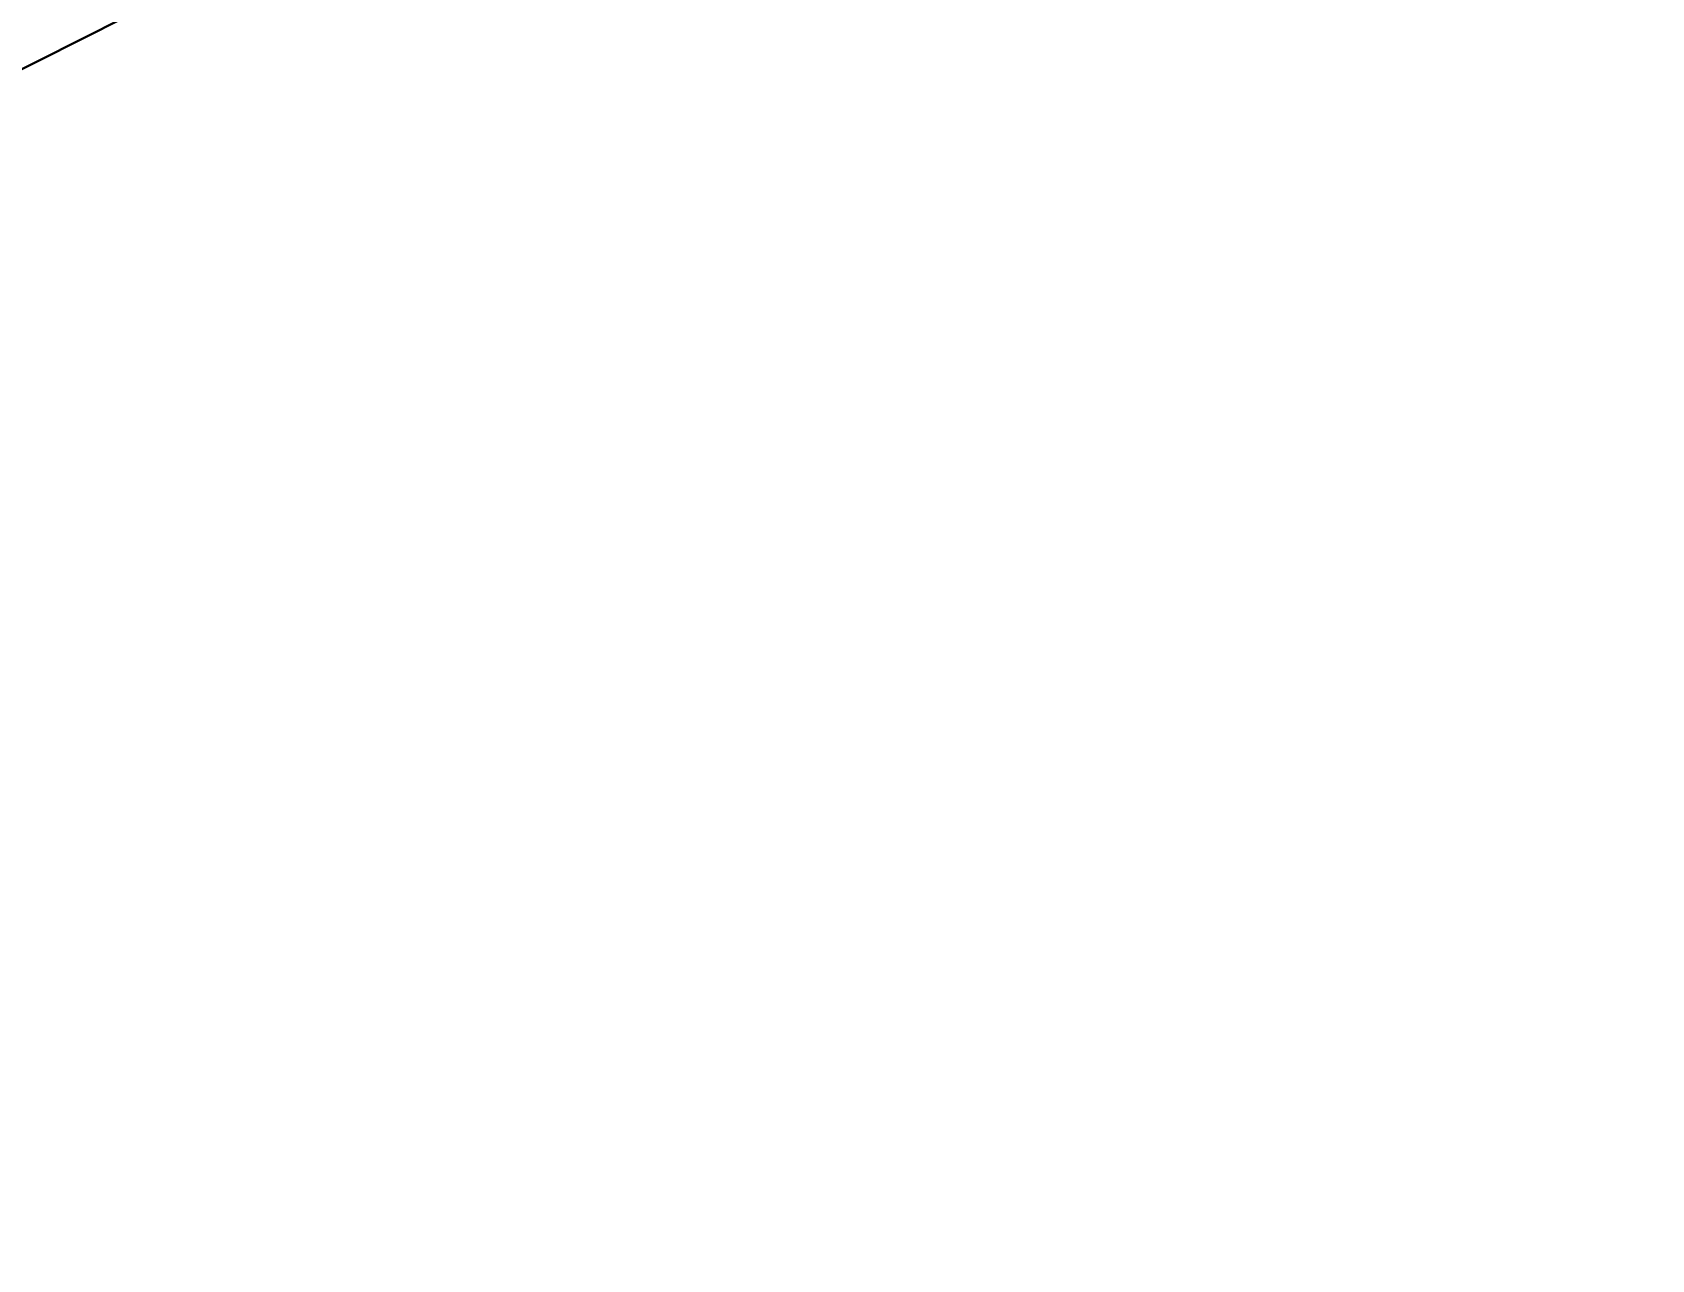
# Model space of a CAD drawing. Header units: metres. Extents: x 2682525 to 2683550, y 1250555 to 1251328.
# Drawn here: x 2683093.136 to 2683097.901, y 1250875.717 to 1250879.327 of the extents above; entities that cross this region are included whole.
import ezdxf

# ---------------------------------------------------------------- set-up
doc = ezdxf.new("R2010")
doc.units = ezdxf.units.M
doc.header["$PDMODE"] = 2
doc.header["$PDSIZE"] = -2
for name, pattern in [('IMPORT-_23_ISO-02 Strichlinie-3', [38.09999999999999, 30.47999999999999, -7.619999999999998]), ('IMPORT-_23_ISO-10 Strichpunktlinie _2_', [46.98999999999999, 30.47999999999999, -7.619999999999998, 1.270000000000001, -7.619999999999998]), ('IMPORT-_25_ISO-10 Strichpunktlinie _2_', [46.98999999999999, 30.47999999999999, -7.619999999999998, 1.270000000000001, -7.619999999999998]), ('IMPORT-_25_VW-01 Strichlinie kurz _2_', [21.165312, 10.580624, -10.584688]), ('Verdeckt 0_75', [1.5, 0.75, -0.75])]:
    doc.linetypes.add(name, pattern=pattern)
for name, color, linetype, lineweight, true_color in [('2458 A U1_dwg-1', 9, 'Continuous', 18, 0x808080), ('_23_000 Linien-Strichpunktlinie kurz 0_10', 9, 'IMPORT-_23_ISO-10 Strichpunktlinie _2_', 18, 0x808080), ('_23_500 Technik-Kanalisation Regenwasser', 9, 'IMPORT-_23_ISO-02 Strichlinie-3', 18, 0x808080), ('_23_Keine', 9, 'Continuous', 18, 0x808080), ('_25_000 Linien-Strichlinie kurz 0_10', 9, 'IMPORT-_25_VW-01 Strichlinie kurz _2_', 18, 0x808080), ('_25_000 Linien-Strichpunktlinie 0_10', 9, 'IMPORT-_25_ISO-10 Strichpunktlinie _2_', 18, 0x808080), ('_25_200 Materialien-Beton', 9, 'Continuous', 18, 0x808080), ('_25_700 Aemter-Feuerpolizei-Fluchtweg', 9, 'IMPORT-_25_VW-01 Strichlinie kurz _2_', 18, 0x808080), ('_25_Keine', 9, 'Continuous', 18, 0x808080), ('Bemassung', 9, 'Continuous', 18, 0x808080)]:
    doc.layers.add(name, color=color, linetype=linetype, lineweight=lineweight, true_color=true_color)
for name, color, linetype, lineweight in [('A-____-____-DIMS', 7, 'Continuous', 9), ('A-DETL-____-MBND', 7, 'Verdeckt 0_75', 18), ('Bemassung-1', 7, 'Continuous', 18)]:
    doc.layers.add(name, color=color, linetype=linetype, lineweight=lineweight)
doc.styles.add('Arial_31', font='arial.ttf', dxfattribs={"width": 0.9, "height": 200})
doc.styles.add('ISOCP_2', font='isocp___.ttf', dxfattribs={"height": 125.8608217592593})
doc.styles.add('ISOCP_3', font='isocp___.ttf', dxfattribs={"height": 75.51649305555554})
doc.styles.add('ISOCP_5', font='isocp___.ttf', dxfattribs={"height": 100.6886574074074})
doc.dimstyles.new('2_0_mm_-_Arial', dxfattribs={"dimscale": 304.8, "dimtxt": 204.051879991394, "dimasz": 0.2460629921259842, "dimexe": 0.3280839895013123, "dimexo": 0.3280840109072179, "dimgap": 0.08202099737532807, "dimtad": 1, "dimdec": 1, "dimlfac": 0.001, "dimrnd": 0.09999999999999999, "dimzin": 0, "dimdsep": 46, "dimtxsty": 'Arial_31', "dimblk1": 'OBLIQUE', "dimblk2": 'OBLIQUE', "dimsah": 1, "dimcen": 0.09, "dimdle": 0.3280839895013123, "dimazin": 0, "dimtfac": 1, "dimtdec": 4, "dimtix": 1, "dimtmove": 0, "dimatfit": 3, "dimfxl": 1, "dimtvp": 1, "dimtfill": 1, "dimtolj": 1, "dimtzin": 0, "dimarcsym": 2})
doc.dimstyles.new('2_0_mm_-_Arial_1', dxfattribs={"dimscale": 304.8, "dimtxt": 204.051879991394, "dimasz": 0.2460629921259842, "dimexe": 0.3280839895013123, "dimexo": 0.3280840109072179, "dimgap": 0.08202099737532807, "dimtad": 1, "dimdec": 1, "dimlfac": 0.001, "dimrnd": 0.09999999999999999, "dimzin": 0, "dimdsep": 46, "dimtxsty": 'Arial_31', "dimblk1": 'OBLIQUE', "dimblk2": 'OBLIQUE', "dimsah": 1, "dimcen": 0.09, "dimdle": 0.3280839895013123, "dimazin": 0, "dimtfac": 1, "dimtdec": 4, "dimtix": 1, "dimtmove": 2, "dimatfit": 3, "dimfxl": 1, "dimtvp": 1, "dimtfill": 1, "dimtolj": 1, "dimtzin": 0, "dimarcsym": 2})
pattern_1 = [(18.233, (0, 0), (18.77292067800844, -56.98752011815572), []), (288.233, (0, 0), (63.31313485127099, 20.85671487326738), [])]

# ---------------------------------------------------------------- blocks, each defined once
blk = doc.blocks.new('2458 A U1_dwg_VW_SLASH-9046326-U01 Bodenplatte')
at = {"layer": 'Bemassung'}
for p, q in [((-70627.76639972752, -24536.79242839315), (-70627.76639972752, -24324.55121745566)), ((-70571.63979897085, -24492.91902914985), (-70683.89300048421, -24380.66582763649))]:
    blk.add_line(p, q, dxfattribs=at)
blk = doc.blocks.new('2458 A U1_dwg_VW_SLASH-9046327-U01 Bodenplatte')
at = {"layer": 'Bemassung'}
for p, q in [((-70627.76639972752, -23356.7924283891), (-70627.76639972752, -23569.03363932659)), ((-70683.89300048421, -23400.66582763241), (-70571.63979897085, -23512.91902914577))]:
    blk.add_line(p, q, dxfattribs=at)
blk = doc.blocks.new('2458 A U1_dwg_VW_SLASH-9046328-U01 Bodenplatte')
at = {"layer": 'Bemassung'}
for p, q in [((-70340.84591481865, -23536.79242838909), (-70340.84591481865, -23749.03363932658)), ((-70396.97251557534, -23580.66582763239), (-70284.71931406196, -23692.91902914575))]:
    blk.add_line(p, q, dxfattribs=at)
blk = doc.blocks.new('2458 A U1_dwg_VW_SLASH-9046329-U01 Bodenplatte')
at = {"layer": 'Bemassung'}
for p, q in [((-70340.84591481865, -23556.79242838907), (-70340.84591481865, -23344.55121745159)), ((-70284.71931406196, -23512.91902914577), (-70396.97251557534, -23400.66582763241))]:
    blk.add_line(p, q, dxfattribs=at)
blk = doc.blocks.new('2458 A U1_dwg_VW_SLASH-9046330-U01 Bodenplatte')
at = {"layer": 'Bemassung'}
for p, q in [((-70340.84591481862, -24536.79242839314), (-70340.84591481862, -24324.55121745566)), ((-70284.71931406193, -24492.91902914985), (-70396.97251557531, -24380.66582763648))]:
    blk.add_line(p, q, dxfattribs=at)
blk = doc.blocks.new('2458 A U1_dwg_VW_SLASH-9046331-U01 Bodenplatte')
at = {"layer": 'Bemassung'}
for p, q in [((-70340.84591481862, -23536.79242838909), (-70340.84591481862, -23749.03363932658)), ((-70396.97251557531, -23580.66582763239), (-70284.71931406193, -23692.91902914575))]:
    blk.add_line(p, q, dxfattribs=at)
blk = doc.blocks.new('2458 A U1_dwg-9041719-U01 Bodenplatte')
at = {"layer": '_25_200 Materialien-Beton'}
h = blk.add_hatch(dxfattribs=at)
h.set_pattern_fill('FP_1', color=256, style=0, pattern_type=2)
h.set_pattern_definition(pattern_1)
h.paths.add_polyline_path([(-69895.46574470449, -23456.7924283891), (-69595.46574470389, -23456.7924283891), (-69595.46574470388, -22356.79242839321), (-69895.46574470452, -22356.79242839322)])
h = blk.add_hatch(dxfattribs=at)
h.set_pattern_fill('FP_1', color=256, style=0, pattern_type=2)
h.set_pattern_definition(pattern_1)
h.paths.add_polyline_path([(-69895.46574470449, -23636.79242838911), (-69895.46574470449, -23456.7924283891), (-70395.46574470447, -23456.79242838911), (-70395.46574470449, -23636.79242838911)])
h = blk.add_hatch(dxfattribs=at)
h.set_pattern_fill('FP_1', color=256, style=0, pattern_type=2)
h.set_pattern_definition(pattern_1)
h.paths.add_polyline_path([(-69895.46574470447, -24436.79242839318), (-69045.4662146741, -24436.79242839318), (-69045.46621467409, -23456.79242839323), (-69895.46574470449, -23456.79242839324), (-69895.46574470447, -23730.52065781856)])
h = blk.add_hatch(dxfattribs=at)
h.set_pattern_fill('FP_1', color=256, style=0, pattern_type=2)
h.set_pattern_definition(pattern_1)
h.paths.add_polyline_path([(-69508.68464610109, -25762.94089423911), (-69047.94987347264, -25762.9408942391), (-69047.94987349253, -24436.7924283932), (-69481.95593054808, -24436.79242839319)])
at = {"layer": '_25_Keine'}
for points in [[(-68904.04438846794, -23850.71366945587), (-69045.46574470313, -23709.29231322069), (-68904.04438846794, -23567.87095698124), (-68904.04438846794, -23730.52065781856)], [(-69650.10600234052, -25904.36202016995), (-69508.68464610107, -25762.94066393049), (-69650.10600234052, -25621.51930769531)], [(-68905.83919159029, -25904.36225047651), (-69047.26054782548, -25762.94089424132), (-68905.83919159029, -25621.51953800187)]]:
    blk.add_hatch(color=256, dxfattribs=at).paths.add_polyline_path(points)
at = {"layer": '_23_000 Linien-Strichpunktlinie kurz 0_10', "flags": 128}
blk.add_lwpolyline([(-67303.45441186606, -21262.2223017857), (-67303.45441186606, -23856.41753634319), (-79001.4184335211, -23856.41753634319), (-79001.4184335211, -21262.2223017857)], dxfattribs=at)
blk.add_lwpolyline([(-67303.45441186606, -21262.2223017857), (-67303.45441186606, -23856.41753634319), (-79001.4184335211, -23856.41753634319), (-79001.4184335211, -21262.2223017857)], dxfattribs=at)
at = {"layer": '_23_500 Technik-Kanalisation Regenwasser', "flags": 128}
for points in [[(-71476.25879626669, -23854.7816533556), (-71476.25879626669, -23544.78167833352)], [(-71631.32100578256, -23699.84388784943), (-71321.32103076049, -23699.84388784943)]]:
    blk.add_lwpolyline(points, close=True, dxfattribs=at)
at = {"layer": '_23_500 Technik-Kanalisation Regenwasser'}
blk.add_circle((-71476.32101827156, -23699.78166584456), 55, dxfattribs=at)
blk.add_circle((-71476.32101827156, -23699.78166584456), 55, dxfattribs=at)
for radius, start, end in [(104.9999999999989, 90.02300037655579, 270.0230003765554), (104.9999999999989, 90.02300037655579, 270.0230003765554), (104.999999999999, 270.0230003765713, 90.02300037657166), (104.999999999999, 270.0230003765713, 90.02300037657166), (54.99999999999945, 90.02300037656084, 270.0230003765605), (54.99999999999945, 90.02300037656084, 270.0230003765605), (54.99999999999946, 270.0230003765756, 90.02300037657598), (54.99999999999946, 270.0230003765756, 90.02300037657598)]:
    blk.add_arc((-71476.32101827156, -23699.78166584456), radius, start, end, dxfattribs=at)
at = {"layer": '_23_Keine', "flags": 128}
blk.add_lwpolyline([(-71321.25880875562, -23854.71943135073), (-71321.25880875562, -23544.71945632866), (-71631.38322778743, -23544.71945632866), (-71631.38322778743, -23854.84387536046), (-71321.25880875562, -23854.84387536046)], dxfattribs=at)
blk.add_lwpolyline([(-71321.25880875562, -23854.71943135073), (-71321.25880875562, -23544.71945632866), (-71631.38322778743, -23544.71945632866), (-71631.38322778743, -23854.84387536046), (-71321.25880875562, -23854.84387536046)], dxfattribs=at)
at = {"layer": '_25_000 Linien-Strichlinie kurz 0_10'}
blk.add_line((-69045.466214674, -24436.79242839318), (-69045.466214674, -25762.9408942391), dxfattribs=at)
at = {"layer": '_25_000 Linien-Strichlinie kurz 0_10', "flags": 128}
blk.add_lwpolyline([(-69555.46574470961, -24436.79242839315), (-69387.55893643932, -24436.79242839315), (-69387.55893643932, -25762.9408942391)], dxfattribs=at)
at = {"layer": '_25_000 Linien-Strichpunktlinie 0_10', "flags": 128}
blk.add_lwpolyline([(-48349.47132443955, -24437.67519800754), (-78599.66104877448, -24437.67519800754), (-78599.66104877448, -23456.41753594726), (-48349.47132443955, -23456.41753594726)], close=True, dxfattribs=at)
at = {"layer": '_25_200 Materialien-Beton', "flags": 128}
for points in [[(-69595.46574470379, -22356.79242839319), (-69595.46574470379, -23456.79242839322), (-69895.4657447044, -23456.79242839322), (-69895.4657447044, -22356.7924283932)], [(-70395.46574470439, -23456.79242838908), (-69895.4657447044, -23456.79242838908), (-69895.4657447044, -23636.79242838908), (-70395.4657447044, -23636.79242838908)], [(-69047.94987347256, -25762.94089423907), (-69047.94987347256, -24436.79242839318), (-69481.955930548, -24436.79242839318), (-69508.68464610101, -25762.94089423908)]]:
    blk.add_lwpolyline(points, dxfattribs=at)
blk.add_lwpolyline([(-69045.46621467402, -24436.79242839315), (-69045.46621467402, -23456.79242839321), (-69895.4657447044, -23456.79242839321), (-69895.4657447044, -24436.79242839315), (-69555.46574470961, -24436.79242839315)], close=True, dxfattribs=at)
at = {"layer": '_25_700 Aemter-Feuerpolizei-Fluchtweg'}
blk.add_line((-78601.41820318445, -35967.62907700967), (-67662.85669525705, -21262.2223017857), dxfattribs=at)
at = {"layer": '_25_Keine'}
for p, q in [((-71378.49697892564, -22534.61499286938), (-71368.79112880454, -22644.98659658649)), ((-70879.88358092743, -23072.49833543643), (-70921.04310423727, -22959.56830095878)), ((-69045.46574470313, -23709.29231322069), (-68904.04438846794, -23567.87095698124)), ((-68904.04438846794, -23567.87095698124), (-68904.04438846794, -23730.52065781856)), ((-68904.04438846794, -23850.71366945587), (-69045.46574470313, -23709.29231322069)), ((-68904.04438846794, -23730.52065781856), (-68904.04438846794, -23850.71366945587)), ((-70115.46574476601, -23861.79242838901), (-70115.46574476601, -25762.94089423909)), ((-69508.68464610107, -25762.94066393049), (-69650.10600234052, -25621.51930769531)), ((-69650.10600234052, -25621.51930769531), (-69650.10600234052, -25904.36202016995)), ((-69047.26054782548, -25762.94089424132), (-68905.83919159029, -25621.51953800187)), ((-68905.83919159029, -25621.51953800187), (-68905.83919159029, -25904.36225047651)), ((-69650.10600234052, -25904.36202016995), (-69508.68464610107, -25762.94066393049)), ((-68905.83919159029, -25904.36225047651), (-69047.26054782548, -25762.94089424132))]:
    blk.add_line(p, q, dxfattribs=at)
at = {"layer": '_25_Keine', "flags": 128}
for points in [[(-69351.41820318447, -21262.2223017857), (-69351.41820318447, -25107.67519800748), (-72851.4182031845, -25107.67519800748), (-72851.4182031845, -21262.20906901834)], [(-69351.41820318447, -21262.2223017857), (-69351.41820318447, -25107.67519800748), (-71851.41820318448, -25107.67519800748), (-71851.41820318448, -21262.2223017857)], [(-71333.2556437596, -22125.64802966635), (-71279.29133510771, -22739.32961257493), (-70915.27612002926, -22739.32961257493), (-70773.72850536386, -23127.53002404035), (-70551.12463412437, -23046.39668428256), (-70584.36487720652, -22955.19485157499), (-70715.76691622069, -23003.08794825059), (-70847.34861317405, -22642.06738326622), (-71190.38522727173, -22642.06738326622), (-71200.34392640377, -22528.97467052284), (-70906.87647747745, -22528.97467052284), (-70915.4115810817, -22431.77761292427), (-71208.87903036662, -22431.77761292427), (-71227.37364431155, -22221.59030395131)], [(-69895.46574471188, -22356.79242839316), (-69895.46574471188, -23456.79242838609), (-70115.4657447044, -23456.79242838609), (-70115.4657447044, -22356.79242839647)], [(-69470.46574472066, -22356.77945345329), (-69470.46574472066, -23456.79242839169), (-69595.4657447019, -23456.79242839169), (-69595.4657447019, -22356.77945345478)], [(-69470.46574471158, -23396.79242839686), (-68985.46574472477, -23396.79242839686), (-68985.46574472477, -23456.79242838653), (-69470.46574470965, -23456.79242838653)], [(-70395.46574459501, -23636.79242838901), (-69895.46574471034, -23636.79242838901), (-69895.46574471034, -23836.79242838901), (-70395.46574470437, -23836.79242838901), (-70115.465744766, -23836.79242838901), (-70115.465744766, -23861.79242838901), (-70395.46574464317, -23861.79242838901)], [(-68492.98177922252, -24006.79242839318), (-69045.46569126418, -24006.79242839318), (-69045.46569126418, -24436.79242839315), (-68492.98177922251, -24436.79242839315)], [(-69608.66434077041, -25760.92578892523), (-69581.94105256566, -24435.04660161881), (-69481.9613578962, -24437.06170693279), (-69508.684646101, -25762.94089423908)]]:
    blk.add_lwpolyline(points, dxfattribs=at)
for points in [[(-70727.76639972738, -25904.36225047648), (-70727.76639972738, -22135.57400418478), (-68492.98177922252, -22135.57400418478), (-68492.98177922252, -25904.36225047647)], [(-70256.88710094457, -23066.47501003336), (-70115.4657447094, -22925.0536537939), (-70256.88710094884, -22783.63229755872)], [(-69045.46574469647, -25461.79219808343), (-69045.46574469647, -23456.79242838818), (-68985.46574472282, -23456.79242838818), (-68985.46574472282, -25461.79219808162)], [(-69895.46574473224, -23836.79242838901), (-69895.46574473224, -24437.67519800701), (-69995.46574468842, -24437.67519800701), (-69995.46574468842, -23836.7924283896)], [(-69581.94105265624, -24537.6751980075), (-69581.94105265624, -24437.67519800757), (-69995.46574461981, -24437.67519800757), (-69995.46574461981, -24537.6751980074)], [(-68844.04438847683, -25003.2105787714), (-68985.46574471626, -24861.78922253622), (-68844.04438848105, -24720.36786629678)]]:
    blk.add_lwpolyline(points, close=True, dxfattribs=at)
at = {"layer": '_25_Keine'}
for points in [[(-71227.37283327397, -22221.59042099712), (-71198.71427514919, -22221.28339752109), (-71149.63474657551, -22191.67210332724), (-71122.36660873586, -22141.25308382524), (-71124.45134264189, -22083.97060174433), (-71155.31237862611, -22035.6671305768), (-71206.41455677983, -22009.70184111676), (-71263.6246748848, -22013.25588884114), (-71311.12027297339, -22045.34633961752), (-71335.76561169913, -22097.09801734755), (-71333.25510138615, -22125.64805334034)], [(-71378.4968071449, -22534.61529341731), (-71463.66926593508, -22583.99919915589), (-71563.73894883998, -22753.58260073996), (-71567.84405647425, -22950.4470709241), (-71474.93074810281, -23124.05464177528), (-71308.85121906885, -23229.83772910658), (-71112.24049591976, -23240.64027844883), (-70935.57140603974, -23153.68911853418), (-70879.88443802178, -23072.4974965816)], [(-71368.79124072728, -22644.98645536456), (-71430.35536462767, -22693.05430488165), (-71487.52560014698, -22838.43037652305), (-71462.86525430849, -22992.68505353011), (-71363.22094999583, -23112.99153986104), (-71216.25762664688, -23165.94831115128), (-71062.77773120617, -23136.85261162713), (-70945.3929517336, -23033.78248218376), (-70921.0432952924, -22959.56824001988)]]:
    blk.add_open_spline(points, degree=2, dxfattribs=at)
at = {"layer": 'Bemassung'}
for p, q in [((-69895.46574471031, -23452.53476633292), (-69895.46574471031, -21520.27609118178)), ((-70340.84591481865, -23344.55121745159), (-70340.84591481865, -23232.31000651409)), ((-69898.46574470443, -23456.79242838908), (-70727.76639972751, -23456.79242838908)), ((-70392.46574470442, -23456.79242838909), (-70240.84591481867, -23456.79242838909)), ((-70340.84591481865, -23636.79242838908), (-70340.84591481865, -23456.79242838909)), ((-70627.76639972752, -24324.55121745566), (-70627.76639972752, -23569.03363932659))]:
    blk.add_line(p, q, dxfattribs=at)
at = {"layer": 'Bemassung', "flags": 128}
for points in [[(-69045.46574470964, -21520.27609118178), (-69045.46574470964, -23453.79242839321), (-69045.46574470964, -21881.02768831555)], [(-65260.34541042071, -22198.01700973097), (-65148.1041994832, -22198.01700973097), (-72854.17699224695, -22198.01700973097), (-72741.93578130945, -22198.01700973097)], [(-69463.6594141219, -22698.01700973093), (-72739.17699224692, -22698.01700973093), (-72626.93578130942, -22698.01700973093)], [(-70340.84591481862, -24324.55121745566), (-70340.84591481862, -23749.03363932658), (-70340.84591481862, -23861.27485026407)], [(-70440.84591481861, -24436.79242839316), (-69898.46574471031, -24436.79242839316), (-70727.76639972751, -24436.79242839316)]]:
    blk.add_lwpolyline(points, dxfattribs=at)
for points in [[(-72851.41820318441, -22598.01700973095), (-72851.41820318441, -25104.67519800744)], [(-69351.41820318441, -22598.01700973679), (-69351.41820318441, -25104.67519800743)], [(-70240.84591481865, -23636.79242838908), (-70392.4657447044, -23636.79242838908)]]:
    blk.add_lwpolyline(points, close=True, dxfattribs=at)
for name in ['2458 A U1_dwg_VW_SLASH-9046329-U01 Bodenplatte', '2458 A U1_dwg_VW_SLASH-9046327-U01 Bodenplatte', '2458 A U1_dwg_VW_SLASH-9046328-U01 Bodenplatte', '2458 A U1_dwg_VW_SLASH-9046331-U01 Bodenplatte', '2458 A U1_dwg_VW_SLASH-9046326-U01 Bodenplatte', '2458 A U1_dwg_VW_SLASH-9046330-U01 Bodenplatte']:
    blk.add_blockref(name, (0, 0))
at = {"layer": '_23_500 Technik-Kanalisation Regenwasser', "insert": (-71593.35561198197, -23915.78096424387), "char_height": 100.6886574074074, "width": 338.3408569525642, "attachment_point": 1, "rotation": 0.02299990979247987, "line_spacing_factor": 1.478621465017729, "style": 'ISOCP_5'}
blk.add_mtext('FL 9', dxfattribs=at)
blk.add_mtext('FL 9', dxfattribs=at)
at = {"layer": '_25_Keine', "attachment_point": 1, "rotation": 89.99999999999999, "line_spacing_factor": 1.478621465017729}
for s, insert, char_height, width, style in [('458.85', (-70381.9564475631, -23147.90305889401), 125.8608217592593, 659.7890841813136, 'ISOCP_2'), ('Unterzug', (-69291.53697982927, -23864.29004031108), 75.51649305555554, 558.2727424099461, 'ISOCP_3'), ('457.78', (-68808.40140959187, -23924.86160603642), 125.8608217592593, 659.7890841813136, 'ISOCP_2'), ('98/85', (-69168.76044880798, -23861.09630049564), 75.51649305555554, 355.264472442693, 'ISOCP_3'), ('UK D. ???', (-68766.39919056595, -25196.14459111624), 125.8608217592593, 947.3894542090657, 'ISOCP_2'), ('457.78', (-68829.82520487117, -25981.00807518631), 125.8608217592593, 659.7890841813136, 'ISOCP_2'), ('Var.', (-69741.41483446893, -25889.31660501694), 125.8608217592593, 422.9417206290471, 'ISOCP_2')]:
    blk.add_mtext(s, dxfattribs=dict(at, insert=insert, char_height=char_height, width=width, style=style))
at = {"layer": 'Bemassung-1', "insert": (-70536.31558557432, -22554.35042512149), "char_height": 125.8608217592593, "width": 406.0240518038852, "attachment_point": 2, "line_spacing_factor": 1.478621465017729, "style": 'ISOCP_2'}
blk.add_mtext('3.50', dxfattribs=at)
at = {"layer": 'Bemassung-1', "char_height": 125.8608217592593, "attachment_point": 2, "rotation": 90, "line_spacing_factor": 1.478621465017729, "style": 'ISOCP_2'}
for s, insert, width in [('18', (-70447.87919078636, -23546.79242838906), 203.0120259019426), ('98', (-70734.79967569523, -23946.7924283911), 236.8473635522664), ('80', (-70447.87919078633, -24036.7924283911), 236.8473635522664)]:
    blk.add_mtext(s, dxfattribs=dict(at, insert=insert, width=width))
blk = doc.blocks.new('_Oblique')
at = {"color": 0, "linetype": 'ByBlock', "lineweight": -2}
blk.add_line((-0.5, -0.5), (0.5, 0.5), dxfattribs=at)
blk = doc.blocks.new('*D1807')
at = {"layer": 'A-____-____-DIMS', "color": 0, "lineweight": -2, "transparency": 16777216}
for p, q in [((2683068.897622096, 1250867.009540824), (2683135.861756529, 1250900.785341326)), ((2683053.688199543, 1250859.338114525), (2683068.897622096, 1250867.009540824)), ((2683053.688199543, 1250859.338114525), (2682986.72406511, 1250825.562314023)), ((2683113.74310552, 1250778.098576879), (2683113.932022766, 1250777.724028246)), ((2683098.698719751, 1250770.099947516), (2683098.722600213, 1250770.052601948))]:
    blk.add_line(p, q, dxfattribs=at)
at = {"layer": 'A-____-____-DIMS', "color": 0, "lineweight": -2, "transparency": 16777216, "xscale": 74.99999999999999, "yscale": 74.99999999999999, "zscale": 74.99999999999999}
for p, rotation in [((2683068.897622096, 1250867.009540824), 206.7657572042305), ((2683053.688199543, 1250859.338114525), 26.76575720423048)]:
    blk.add_blockref('_Oblique', p, dxfattribs=dict(at, rotation=rotation))
at = {"layer": 'A-____-____-DIMS', "color": 0, "transparency": 16777216, "insert": (2683004.047613651, 1250976.668747653), "char_height": 200, "width": 911.641014607705, "attachment_point": 5, "rotation": 26.76575720423047, "style": 'Arial_31', "bg_fill": 3, "box_fill_scale": 1.1, "bg_fill_color": 256, "bg_fill_true_color": 13158600, "bg_fill_transparency": 0}
blk.add_mtext('\\A1;0.0', dxfattribs=at)
at = {"layer": 'Defpoints', "color": 0, "transparency": 16777216}
for p in [(2683068.708701911, 1250867.384095282), (2683068.897622096, 1250867.009540824), (2683053.664316143, 1250859.385465919)]:
    blk.add_point(p, dxfattribs=at)
blk = doc.blocks.new('*D1808')
at = {"layer": 'A-____-____-DIMS', "color": 0, "lineweight": -2, "transparency": 16777216}
for p, q in [((2683101.306229421, 1250883.356000871), (2683168.270363854, 1250917.131801374)), ((2683068.897622741, 1250867.009539544), (2683001.933488308, 1250833.233739042)), ((2683146.196746825, 1250794.355752247), (2683146.340630091, 1250794.070488293)), ((2683113.74310552, 1250778.098576879), (2683113.932023411, 1250777.724026967))]:
    blk.add_line(p, q, dxfattribs=at)
at = {"layer": 'A-____-____-DIMS', "color": 0, "transparency": 16777216, "insert": (2682617.72699169, 1250788.948338999), "char_height": 200, "width": 911.641014607705, "attachment_point": 1, "rotation": 26.76575720423047, "line_spacing_factor": 0.9417779076525878, "style": 'Arial_31', "bg_fill": 3, "box_fill_scale": 1.1, "bg_fill_color": 256, "bg_fill_true_color": 13158600, "bg_fill_transparency": 0}
blk.add_mtext('\\A1;0.0', dxfattribs=at)
at = {"layer": 'A-____-____-DIMS', "color": 0, "lineweight": -2, "transparency": 16777216}
blk.add_line((2683068.897622741, 1250867.009539544), (2683101.306229421, 1250883.356000871), dxfattribs=at)
at = {"layer": 'Defpoints', "color": 0, "transparency": 16777216}
for p in [(2683101.162343216, 1250883.641270651), (2683101.306229421, 1250883.356000871), (2683068.708701911, 1250867.384095282)]:
    blk.add_point(p, dxfattribs=at)
at = {"layer": 'A-____-____-DIMS', "color": 0, "lineweight": -2, "transparency": 16777216, "xscale": 74.99999999999999, "yscale": 74.99999999999999, "zscale": 74.99999999999999}
for p, rotation in [((2683101.306229421, 1250883.356000871), 206.7657572042305), ((2683068.897622741, 1250867.009539544), 26.76575720423048)]:
    blk.add_blockref('_Oblique', p, dxfattribs=dict(at, rotation=rotation))
blk = doc.blocks.new('*D1809')
at = {"layer": 'A-____-____-DIMS', "color": 0, "lineweight": -2, "transparency": 16777216}
for p, q in [((2683132.910514814, 1250899.296771893), (2683199.874649247, 1250933.072572396)), ((2683101.30623005, 1250883.355999624), (2683132.910514814, 1250899.296771893)), ((2683101.30623005, 1250883.355999624), (2683034.342095617, 1250849.580199121)), ((2683177.801724807, 1250810.295150137), (2683177.944915484, 1250810.011259315)), ((2683146.196746825, 1250794.355752247), (2683146.34063072, 1250794.070487046))]:
    blk.add_line(p, q, dxfattribs=at)
at = {"layer": 'A-____-____-DIMS', "color": 0, "lineweight": -2, "transparency": 16777216, "xscale": 74.99999999999999, "yscale": 74.99999999999999, "zscale": 74.99999999999999}
for p, rotation in [((2683132.910514814, 1250899.296771893), 206.7657572042305), ((2683101.30623005, 1250883.355999624), 26.76575720423048)]:
    blk.add_blockref('_Oblique', p, dxfattribs=dict(at, rotation=rotation))
at = {"layer": 'A-____-____-DIMS', "color": 0, "transparency": 16777216, "insert": (2683059.863075263, 1251004.821305737), "char_height": 200, "width": 911.641014607705, "attachment_point": 5, "rotation": 26.76575720423047, "style": 'Arial_31', "bg_fill": 3, "box_fill_scale": 1.1, "bg_fill_color": 256, "bg_fill_true_color": 13158600, "bg_fill_transparency": 0}
blk.add_mtext('\\A1;0.0', dxfattribs=at)
at = {"layer": 'Defpoints', "color": 0, "transparency": 16777216}
for p in [(2683132.767321199, 1250899.58066854), (2683132.910514814, 1250899.296771893), (2683101.162343216, 1250883.641270651)]:
    blk.add_point(p, dxfattribs=at)

msp = doc.modelspace()

# ---------------------------------------------------------------- linework, layer by layer
at = {"layer": 'A-DETL-____-MBND'}
msp.add_open_spline([(2683066.009390901, 1250869.679863096), (2683066.288205003, 1250869.551325586), (2683067.039320472, 1250869.18605556), (2683068.808618498, 1250868.554809036), (2683071.657237757, 1250869.494124548), (2683074.467321273, 1250871.018365242), (2683078.195421315, 1250872.859749516), (2683083.158512379, 1250875.383371573), (2683088.800458998, 1250878.256991499), (2683094.67246607, 1250881.112386641), (2683097.951854891, 1250882.94699488), (2683100.081408632, 1250883.879558791), (2683100.187642982, 1250884.43076455), (2683100.919117485, 1250885.016465895), (2683101.844521929, 1250884.711114088), (2683103.967648854, 1250886.004076284), (2683109.204590926, 1250888.417601884), (2683115.754953569, 1250891.836530144), (2683122.446522959, 1250895.24131188), (2683126.497124689, 1250897.270196159), (2683129.520615935, 1250898.811156605), (2683132.804656584, 1250900.260438276), (2683134.067093911, 1250906.573856538), (2683135.558020153, 1250913.796773206), (2683138.657477513, 1250918.602886364), (2683139.889302063, 1250920.906158589)], degree=3, knots=[0, 0, 0, 0, 3.021816965252346, 8.2668153199768, 17.95102877688316, 30.86478291184385, 40.23480069127133, 58.74610483870741, 85.71719350426484, 102.6006594184549, 122.8063238274784, 123.1988405673681, 125.0105717409506, 127.673553189531, 131.444065486728, 133.3966811922206, 151.4499517304334, 188.9907190902837, 205.6325642785124, 225.4757952452216, 233.4027051389572, 239.3167187433414, 259.753894699282, 288.8823652494151, 314.5908583427087, 314.5908583427087, 314.5908583427087, 314.5908583427087], dxfattribs=at)

# ---------------------------------------------------------------- block references
at = {"layer": '2458 A U1_dwg-1', "xscale": 0.001, "yscale": 0.001, "zscale": 0.001, "rotation": 26.76575494316579}
msp.add_blockref('2458 A U1_dwg-9041719-U01 Bodenplatte', (2683147.144467305, 1250931.177239274), dxfattribs=at)

# ---------------------------------------------------------------- next in the draw order: dimensions: what is measured, and where the dimension line sits
at = {"layer": 'A-____-____-DIMS'}
dim = msp.add_linear_dim(base=(2683068.897622096, 1250867.009540824), p1=(2683053.664316142, 1250859.385465919), p2=(2683068.708701911, 1250867.384095282), angle=26.76575720423047, dimstyle='2_0_mm_-_Arial', override={"dimpost": '<>', "dimfxl": 17038.5332360565}, dxfattribs=at)
dim.commit()
dim.dimension.update_dxf_attribs({"geometry": '*D1807', "text_midpoint": (2683004.047613651, 1250976.668747653)})

# ---------------------------------------------------------------- next in the draw order: dimensions: what is measured, and where the dimension line sits
dim = msp.add_linear_dim(base=(2683101.306229421, 1250883.356000871), p1=(2683068.708701911, 1250867.384095282), p2=(2683101.162343216, 1250883.641270651), angle=26.76575720423047, dimstyle='2_0_mm_-_Arial_1', override={"dimpost": '<>', "dimfxl": 36297.85923366722}, dxfattribs=at)
dim.commit()
dim.dimension.update_dxf_attribs({"geometry": '*D1808', "text_midpoint": (2683084.754535631, 1250875.177022492), "dimtype": 160})

# ---------------------------------------------------------------- next in the draw order: dimensions: what is measured, and where the dimension line sits
dim = msp.add_linear_dim(base=(2683132.910514814, 1250899.296771893), p1=(2683101.162343216, 1250883.641270651), p2=(2683132.767321198, 1250899.58066854), angle=26.76575720423047, dimstyle='2_0_mm_-_Arial', override={"dimpost": '<>', "dimfxl": 35396.87893486193}, dxfattribs=at)
dim.commit()
dim.dimension.update_dxf_attribs({"geometry": '*D1809', "text_midpoint": (2683059.863075263, 1251004.821305737)})

doc.saveas('drawing.dxf')
